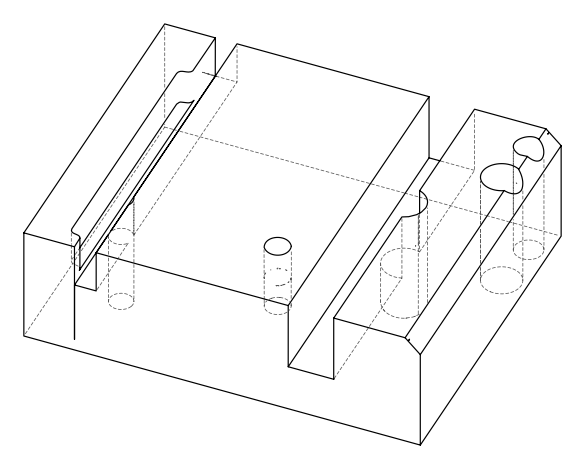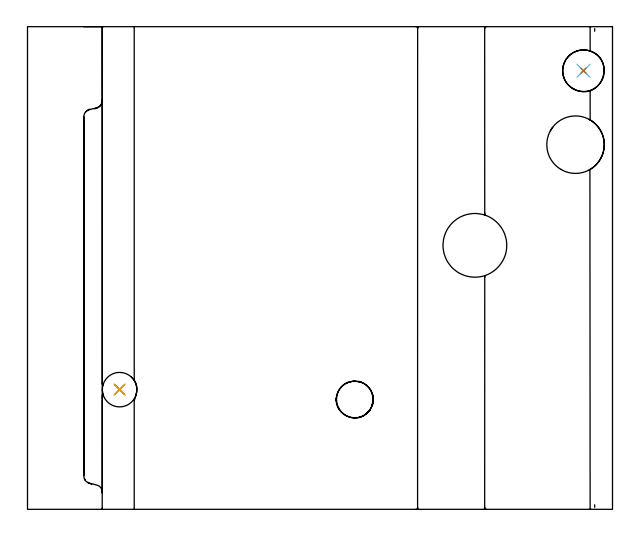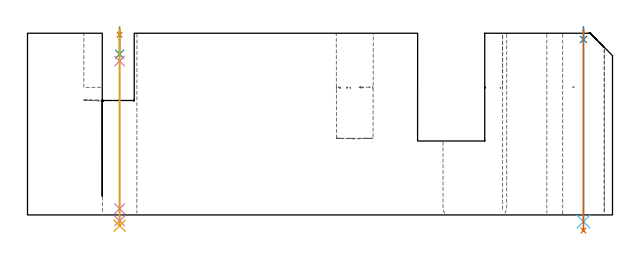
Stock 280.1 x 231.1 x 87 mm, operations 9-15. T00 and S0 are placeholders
(PLAN: 15 operations, 13 tool changes, 155.4 min)
(1 INDEXABLE_INSERT_DRILL_THROUGH_HOLE_FROM_SOLID | STEP1HOLE_3 | NXT0302_006 | 0.36 min | 20905 mm3)
(2 DRILL_TO_ENLARGE_THROUGH_HOLE_1 | STEP1HOLE_3 | UGT0301_390 | 0.4 min | 30743 mm3)
(3 INDEXABLE_INSERT_DRILL_BLIND_HOLE_FROM_SOLID | STEP1POCKET | NXT0302_006 | 0.21 min | 12111 mm3)
(4 AREA_MILL | FG_CHAMFER_SURFACE | UGT0205_001 | 7.54 min | 12917 mm3)
(5 MILL_OPEN_POCKET | POCKET_OPEN | NXT0201_008 | Follow Part, ap 1.5, ae 75% | 133.16 min | 338654 mm3)
(6 MILL_RECTANGULAR_SLOT | SLOT_RECTANGULAR | UGT0201_004 | Follow Part, ap 8, ae 75% | 4.89 min | 195621 mm3)
(7 MILL_RECTANGULAR_SLOT_1 | SLOT_RECTANGULAR_1 | NXT0201_011 | Follow Part, ap 3, ae 75% | 3.23 min | 22316 mm3)
(8 MILL_THROUGH_HOLE_FROM_SOLID_MATERIAL | STEP1HOLE_2 | NXT0201_007 | Circular | 3.91 min | 26439 mm3)
(9 SPOT_DRILL | STEP1HOLE | NXT0321_9005460120000 | 0.03 min | 0 mm3)
(10 SPOT_DRILL_1 | STEP1HOLE_1 | NXT0321_9005460120000 | 0.05 min | 0 mm3)
(11 DRILL_BLIND_HOLE_INTO_CENTER | STEP1HOLE | NXT0301_038 | 0.05 min | 0 mm3)
(12 GUN_DRILL_THROUGH_HOLE | STEP1HOLE | UGT0307_002 | 0.44 min | 1546 mm3)
(13 SPADE_DRILL_TO_ENLARGE_THROUGH_HOLE | STEP1HOLE | UGT0306_007 | 0.38 min | 10199 mm3)
(14 DRILL_THROUGH_HOLE_INTO_CENTER | STEP1HOLE_1 | NXT0301_065 | 0.37 min | 4206 mm3)
(15 DRILL_TO_ENLARGE_THROUGH_HOLE | STEP1HOLE_1 | UGT0301_265 | 0.39 min | 14783 mm3)
(TOOL NXT0302_006 | Index. Insert Drill 17.5mm [880-D1750L25-05] | D17.5 PA176 FL88 Z2)
(TOOL UGT0301_390 | Twist Drill 27.5 mm | D27.5 PA118 FL165 Z2)
(TOOL UGT0205_001 | Chamfer Mill 20 x 3 x 45 deg. | D20 FL50 Z2)
(TOOL NXT0201_008 | ENDMILL 6mm [2P460-0600-NA 1630] | D6 FL26 Z6)
(TOOL UGT0201_004 | End Mill 32 mm | D32 FL53 Z6)
(TOOL NXT0201_011 | ENDMILL 12mm [2P460-1200-NA 1630] | D12 FL38 Z6)
(TOOL NXT0201_007 | ENDMILL 25mm [R216.25-25050GCK54P 1620] | D25 R3 FL54 Z5)
(TOOL NXT0321_9005460120000 | NC Spot Drill, 142deg, 12mm, Carbide, Uncoated | D12 PA142 FL30 Z2)
(TOOL NXT0301_038 | Carbide Drill 6.7mm [860.1-0670-034A1-MM 2214] | D6.7 PA140 FL53 Z2)
(TOOL UGT0307_002 | Gun Drill 6 mm | D6 PA130 FL24 Z1)
(TOOL UGT0306_007 | Spade Drill 16.5mm | D16.5 PA132 FL10 Z2)
(TOOL NXT0301_065 | Carbide Drill 9.4mm [860.1-0940-075A1-MM 2214] | D9.4 PA140 FL98 Z2)
(TOOL UGT0301_265 | Twist Drill 19.9 mm | D19.9 PA118 FL140 Z2)
(OP 9 SPOT_DRILL)
G17 G21 G94 G90
T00 M6
G54
G17 G0 G90 X44.1 Y57.3 S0 M3
G43 Z97. H0
G94 G81 G98 Z86.286 F250. R90.
G80
M5
M2
(OP 10 SPOT_DRILL_1)
G17 G21 G94 G90
T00 M6
G54
G17 G0 G90 X266.2 Y210. S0 M3
G43 Z97. H0
G94 G81 G98 Z84. F250. R90.
G80
M5
M2
(OP 11 DRILL_BLIND_HOLE_INTO_CENTER)
G17 G21 G94 G90
T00 M6
G54
G17 G0 G90 X44.1 Y57.3 S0 M3
G43 Z97. H1
G94 G81 G98 Z76.95 F250. R89.
G80
M5
M2
(OP 12 GUN_DRILL_THROUGH_HOLE)
G17 G21 G94 G90
T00 M6
G54
G17 G0 G90 X44.1 Y57.3 M8
G43 Z97. H0
Z86.757
S716 M3
G94 G1 Z73.643 F125. M26
G4 X.084
Z3. F250.
G4 X.084
Z-2.899 F125.
G4 X.084
M5
M9
G0 Z86.757
Z97.
M2
(OP 13 SPADE_DRILL_TO_ENLARGE_THROUGH_HOLE)
G17 G21 G94 G90
T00 M6
G54
G17 G0 G90 X44.1 Y57.3 S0 M3
G43 Z97. H0
G94 G73 G98 Z-5.173 F250. Q15.362 R89.
G80
M5
M2
(OP 14 DRILL_THROUGH_HOLE_INTO_CENTER)
G17 G21 G94 G90
T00 M6
G54
G17 G0 G90 X266.2 Y210. S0 M3
G43 Z97. H1
G94 G73 G98 Z-3.211 F250. Q9.021 R89.
G80
M5
M2
(OP 15 DRILL_TO_ENLARGE_THROUGH_HOLE)
G17 G21 G94 G90
T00 M6
G54
G17 G0 G90 X266.2 Y210. S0 M3
G43 Z97. H0
G94 G73 G98 Z-7.479 F250. Q18.896 R89.
G80
M5
M2
